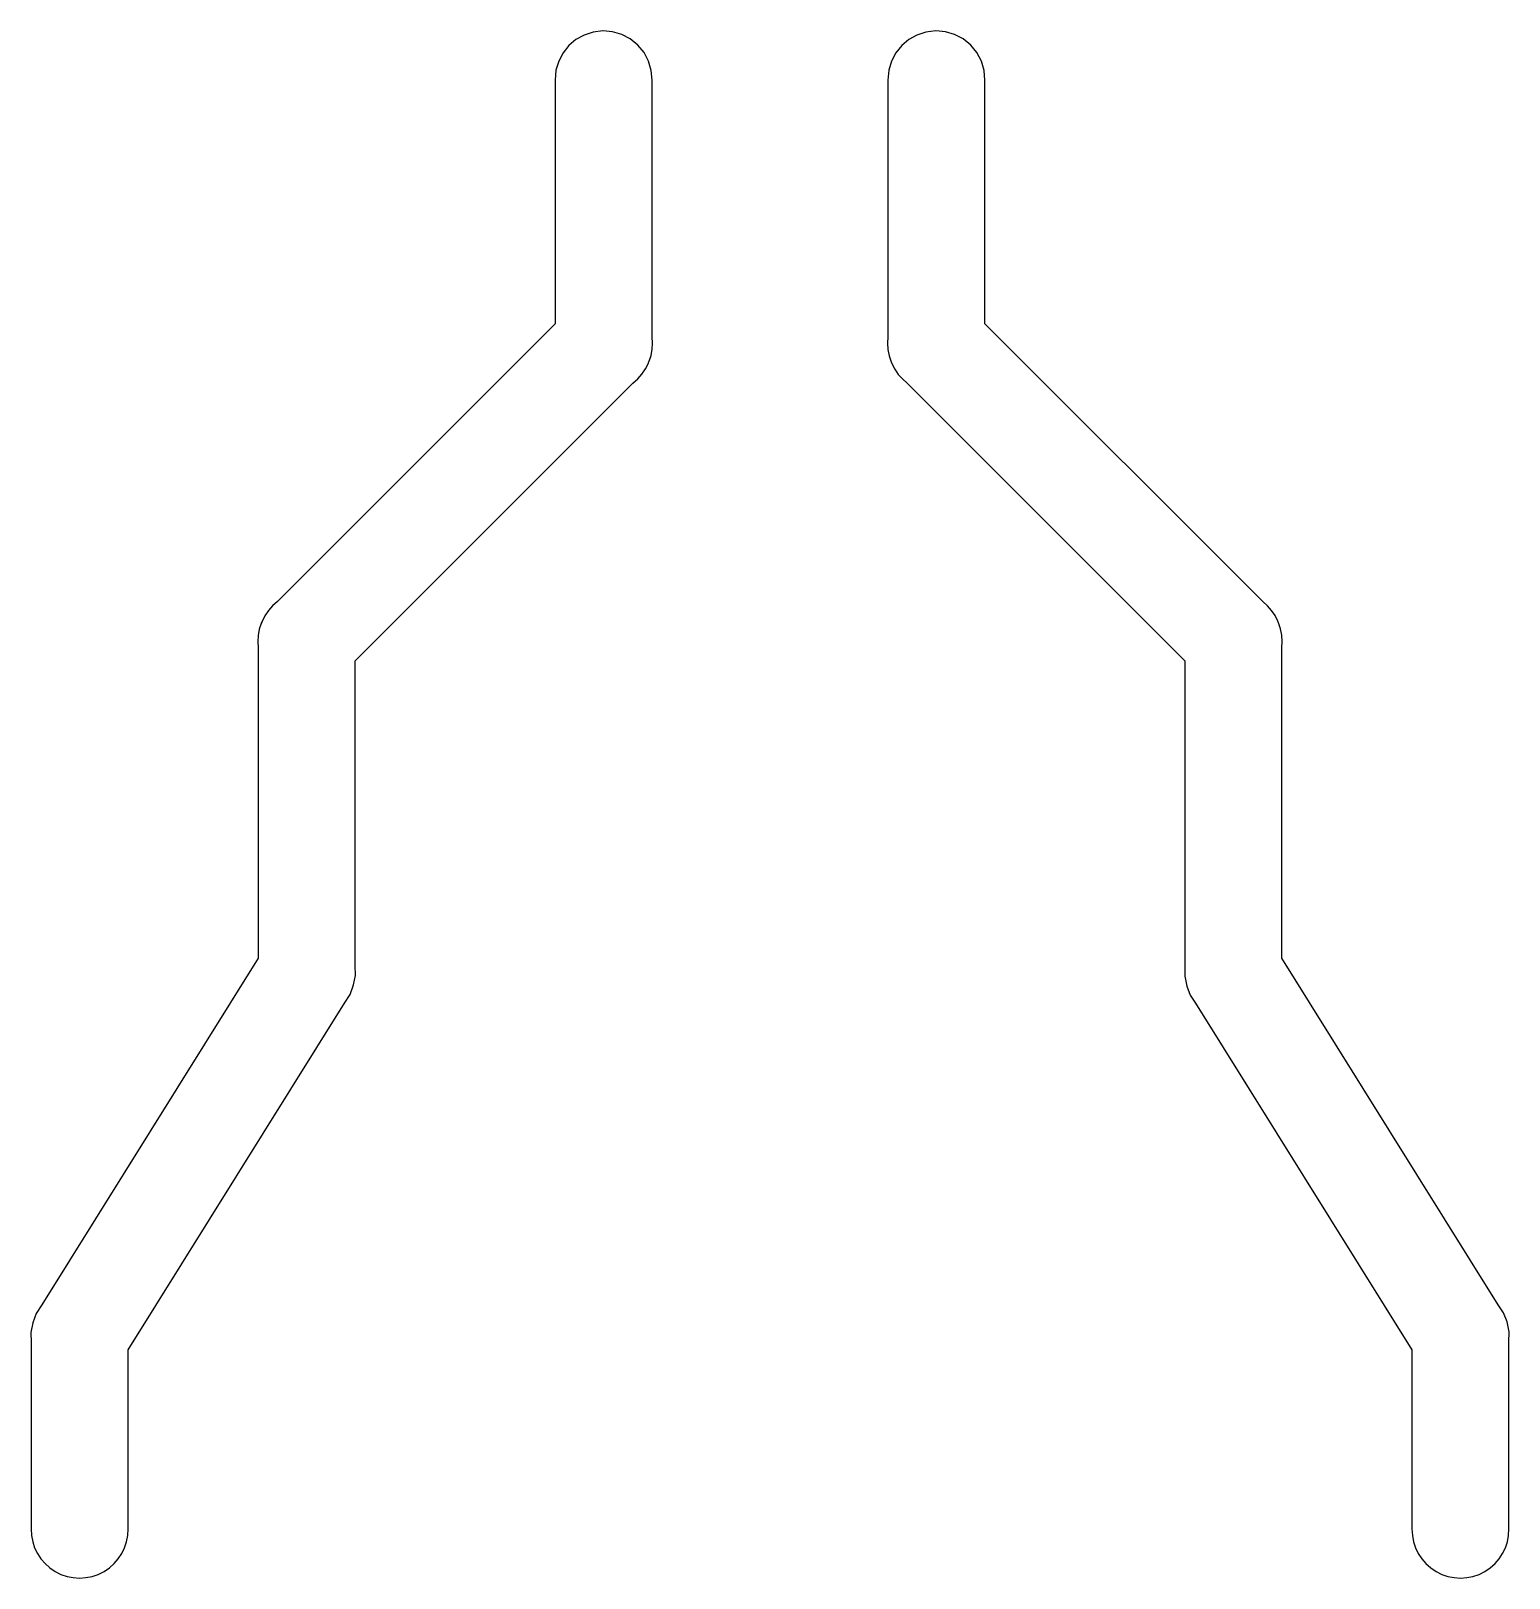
# Model space of a CAD drawing. Extents: x -45.7 to 45.7, y -85.8 to 9.9.
import ezdxf

# ---------------------------------------------------------------- set-up
doc = ezdxf.new("R2010")
doc.units = 0
doc.layers.add('Mechanical12', color=7, linetype='CONTINUOUS')

msp = doc.modelspace()

# ---------------------------------------------------------------- linework, layer by layer
at = {"layer": 'Mechanical12', "color": 7}
for points in [[(-10.345622, 9.919335), (-10.94898, 9.849353), (-11.509219, 9.666261), (-12.014469, 9.382284), (-12.452861, 9.009618), (-12.812528, 8.560488), (-13.081599, 8.047143), (-13.248206, 7.481782), (-13.30048, 6.876627), (-13.30048, -8.206184), (-30.493229, -25.398412), (-30.789917, -25.657466), (-31.049092, -25.951815), (-31.267659, -26.277438), (-31.442525, -26.630365), (-31.484901, -26.728552), (-31.491092, -26.745486), (-31.609861, -27.111986), (-31.680494, -27.489124), (-31.702428, -27.872214), (-31.67507, -28.256495), (-31.67507, -47.463604), (-45.070117, -68.918085), (-45.412067, -69.448627), (-45.635458, -70.038965), (-45.743836, -70.629119), (-45.732618, -71.229061), (-45.732618, -82.789607), (-45.71071, -83.190477), (-45.636775, -83.579705), (-45.513363, -83.952794), (-45.343019, -84.305193), (-45.128288, -84.632482), (-44.871722, -84.930112), (-44.575868, -85.193611), (-44.243268, -85.41848), (-43.883673, -85.597021), (-43.508575, -85.72455), (-43.123144, -85.801068), (-42.732545, -85.826468), (-42.341946, -85.801068), (-41.956514, -85.72455), (-41.581417, -85.597021), (-41.221821, -85.41848), (-40.889222, -85.193611), (-40.593367, -84.930112), (-40.336801, -84.632482), (-40.12207, -84.305193), (-39.951726, -83.952794), (-39.828314, -83.579705), (-39.754379, -83.190477), (-39.732471, -82.789607), (-39.732471, -71.697268), (-26.335873, -50.240168), (-25.994045, -49.708858), (-25.77105, -49.117753), (-25.663191, -48.526224), (-25.675449, -47.925064), (-25.675449, -29.065749), (-8.4827, -11.873521), (-8.185118, -11.6137), (-7.925284, -11.318372), (-7.706317, -10.991585), (-7.531337, -10.637414), (-7.491029, -10.543355), (-7.484828, -10.525892), (-7.36628, -10.160291), (-7.295635, -9.784054), (-7.273465, -9.401916), (-7.300343, -9.018508), (-7.300343, 6.876653), (-7.352192, 7.476464), (-7.520553, 8.048387), (-7.79865, 8.575728), (-8.179707, 9.041844), (-8.646131, 9.4225), (-9.173721, 9.700154), (-9.745786, 9.868032), (-10.345635, 9.919361)], [(10.254649, 9.919335), (9.651291, 9.849353), (9.091052, 9.666261), (8.585802, 9.382284), (8.147409, 9.009618), (7.787743, 8.560488), (7.518672, 8.047143), (7.352065, 7.481782), (7.299791, 6.876627), (7.299791, -9.017503), (7.272989, -9.41033), (7.297645, -9.801622), (7.373113, -10.186352), (7.498745, -10.559521), (7.541119, -10.66546), (7.543712, -10.671281), (7.718583, -11.015504), (7.935239, -11.333162), (8.190743, -11.620526), (8.482156, -11.873786), (25.674905, -29.066014), (25.674905, -47.936706), (25.666616, -48.568107), (25.79066, -49.187259), (26.012688, -49.747091), (26.342047, -50.251281), (39.731926, -71.697532), (39.731926, -82.789871), (39.753834, -83.190768), (39.827758, -83.579996), (39.951163, -83.953085), (40.121504, -84.30551), (40.336229, -84.6328), (40.592796, -84.930456), (40.888655, -85.193955), (41.221258, -85.418824), (41.580858, -85.597391), (41.955963, -85.724921), (42.341403, -85.801438), (42.732013, -85.826838), (43.12262, -85.801438), (43.508062, -85.724921), (43.883167, -85.597391), (44.242768, -85.418824), (44.57537, -85.193955), (44.87123, -84.930456), (45.127794, -84.6328), (45.342522, -84.30551), (45.51286, -83.953085), (45.636267, -83.579996), (45.710192, -83.190768), (45.732099, -82.789871), (45.732099, -71.221574), (45.740196, -70.593611), (45.617387, -69.977741), (45.394949, -69.415925), (45.06445, -68.910094), (31.674567, -47.463869), (31.674567, -28.255727), (31.701528, -27.862504), (31.676922, -27.470814), (31.601402, -27.085687), (31.475614, -26.712148), (31.433238, -26.606209), (31.43218, -26.603563), (31.430592, -26.600388), (31.255721, -26.256165), (31.039067, -25.938506), (30.783562, -25.651142), (30.492147, -25.397883), (13.299918, -8.206184), (13.299918, 6.876627), (13.248069, 7.476437), (13.079708, 8.04836), (12.801611, 8.575701), (12.420554, 9.041818), (11.95413, 9.422474), (11.42654, 9.700128), (10.854474, 9.868006), (10.254625, 9.919335)]]:
    msp.add_lwpolyline(points, close=True, dxfattribs=at)

doc.saveas('drawing.dxf')
